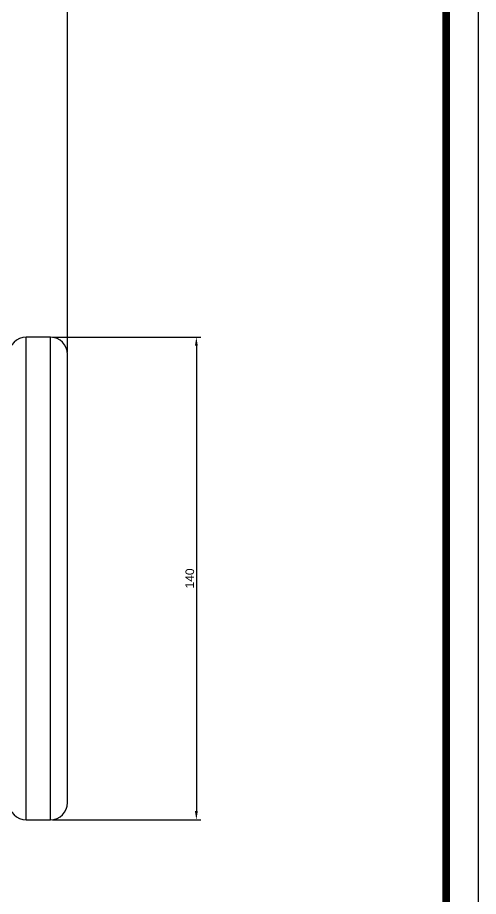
# Model space of a CAD drawing. Header units: millimetres. Extents: x 5231 to 7653, y 7068 to 7959.
# Drawn here: x 6173.7 to 6307.3, y 7476.2 to 7731.2 of the extents above; entities that cross this region are included whole.
import ezdxf

# ---------------------------------------------------------------- set-up
doc = ezdxf.new("R2010")
doc.units = ezdxf.units.MM
doc.layers.add('AM_5', color=3, linetype='Continuous', lineweight=25)
doc.styles.get("Standard").update_dxf_attribs({"font": 'arial.ttf'})
doc.dimstyles.new('ISO-25$0', dxfattribs={"dimtxt": 2.5, "dimasz": 2.5, "dimexe": 1.25, "dimexo": 0.625, "dimtad": 1, "dimtxsty": 'Standard', "dimcen": 2.5, "dimadec": 0, "dimazin": 0, "dimtfac": 1, "dimtmove": 0, "dimatfit": 3, "dimfxl": 0, "dimarcsym": 0})

# ---------------------------------------------------------------- blocks, each defined once
blk = doc.blocks.new('*D30')
at = {"layer": 'AM_5', "color": 0, "linetype": 'ByBlock', "lineweight": -2, "transparency": 16777216}
for p, q in [((6183.87, 7638.46), (6226.82, 7638.46)), ((6225.57, 7635.96), (6225.57, 7500.96)), ((6183.87, 7498.46), (6226.82, 7498.46))]:
    blk.add_line(p, q, dxfattribs=at)
at = {"layer": 'AM_5', "color": 0, "transparency": 16777216}
for points in [[(6225.16, 7635.96), (6225.99, 7635.96), (6225.57, 7638.46)], [(6225.16, 7500.96), (6225.99, 7500.96), (6225.57, 7498.46)]]:
    blk.add_solid(points, dxfattribs=at)
at = {"layer": 'Defpoints', "color": 0, "transparency": 16777216}
for p in [(6183.24, 7638.46), (6183.24, 7498.46), (6225.57, 7498.46)]:
    blk.add_point(p, dxfattribs=at)
at = {"layer": 'AM_5', "color": 0, "transparency": 16777216, "insert": (6223.67, 7568.46), "char_height": 2.5, "attachment_point": 5, "rotation": 90}
blk.add_mtext('140', dxfattribs=at)
blk = doc.blocks.new('*D36')
at = {"layer": 'AM_5', "color": 0, "linetype": 'ByBlock', "lineweight": -2, "transparency": 16777216}
for p, q in [((5969.77, 7704.18), (5969.77, 7818.11)), ((5972.27, 7816.86), (6185.74, 7816.86)), ((6188.24, 7634.08), (6188.24, 7818.11))]:
    blk.add_line(p, q, dxfattribs=at)
at = {"layer": 'AM_5', "color": 0, "transparency": 16777216}
for points in [[(5972.27, 7817.27), (5972.27, 7816.44), (5969.77, 7816.86)], [(6185.74, 7817.27), (6185.74, 7816.44), (6188.24, 7816.86)]]:
    blk.add_solid(points, dxfattribs=at)
at = {"layer": 'Defpoints', "color": 0, "transparency": 16777216}
for p in [(6188.24, 7816.86), (5969.77, 7703.56), (6188.24, 7633.46)]:
    blk.add_point(p, dxfattribs=at)
at = {"layer": 'AM_5', "color": 0, "transparency": 16777216, "insert": (6079, 7818.76), "char_height": 2.5, "attachment_point": 5}
blk.add_mtext('220', dxfattribs=at)

msp = doc.modelspace()

# ---------------------------------------------------------------- linework, layer by layer
msp.add_line((6307.34, 7071.912), (6307.34, 7859.412))
at = {"color": 7, "linetype": 'Continuous', "lineweight": 25}
for p, q in [((6183.243, 7638.458), (6176.243, 7638.458)), ((6176.243, 7588.47), (6176.243, 7638.458)), ((6183.243, 7588.47), (6183.243, 7638.458)), ((6188.243, 7587.041), (6188.243, 7633.458)), ((6176.243, 7498.458), (6176.243, 7588.47)), ((6183.243, 7498.458), (6183.243, 7588.47)), ((6188.243, 7503.458), (6188.243, 7587.041)), ((6176.243, 7498.458), (6183.243, 7498.458))]:
    msp.add_line(p, q, dxfattribs=at)
at = {"const_width": 2.25}
msp.add_lwpolyline([(6297.965, 7850.037), (5277.965, 7850.037), (5277.965, 7081.287), (6297.965, 7081.287)], close=True, dxfattribs=at)
at = {"color": 7, "linetype": 'Continuous', "lineweight": 25}
for centre, start, end in [((6176.243, 7633.458), 90, 180), ((6183.243, 7633.458), 0, 90), ((6176.243, 7503.458), 180, 270), ((6183.243, 7503.458), 270, 0)]:
    msp.add_arc(centre, 5, start, end, dxfattribs=at)

# ---------------------------------------------------------------- dimensions: what is measured, and where the dimension line sits
at = {"layer": 'AM_5'}
dim = msp.add_linear_dim(base=(6188.243, 7816.857), p1=(5969.765, 7703.558), p2=(6188.243, 7633.458), text='220', dimstyle='ISO-25$0', override={"dimpost": '', "dimfxl": 1.25, "dimarcsym": 1}, dxfattribs=at)
dim.commit()
dim.dimension.update_dxf_attribs({"geometry": '*D36', "text_midpoint": (6079.004, 7818.758)})
dim = msp.add_linear_dim(base=(6225.573, 7498.458), p1=(6183.243, 7638.458), p2=(6183.243, 7498.458), angle=90, dimstyle='ISO-25$0', override={"dimpost": '', "dimfxl": 1.25, "dimarcsym": 1}, dxfattribs=at)
dim.commit()
dim.dimension.update_dxf_attribs({"geometry": '*D30', "text_midpoint": (6223.671, 7568.458)})

doc.saveas('drawing.dxf')
